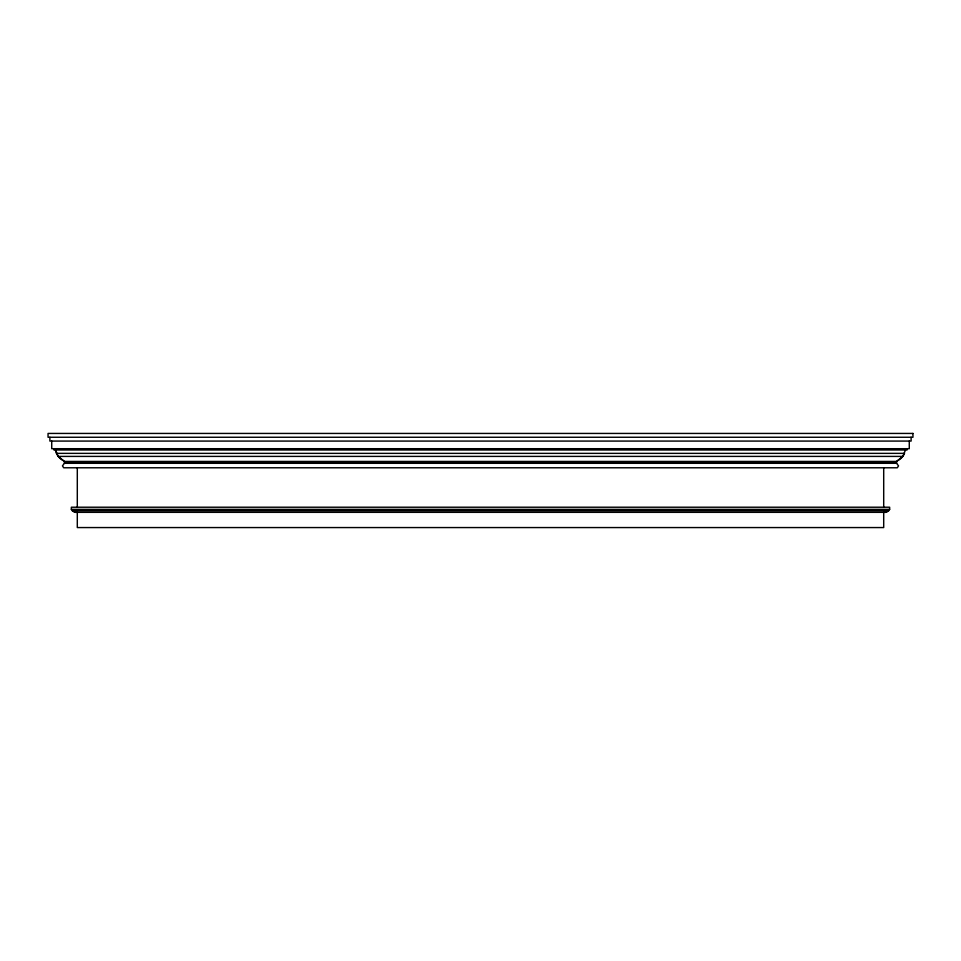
<?xml version="1.0" encoding="UTF-8"?>
<svg xmlns="http://www.w3.org/2000/svg" width="961" height="961" viewBox="0 0 961 961"><rect width="100%" height="100%" fill="white"/><g stroke="black" fill="none" stroke-linecap="round" stroke-linejoin="round"><path stroke-width="1.44" d="M905.514 449.976L902.775 456.403L896.601 461.436L896.601 463.298L898.535 465.857L897.322 467.779L63.678 467.779L62.465 465.857L64.399 463.298L64.399 461.436L58.225 456.403L55.486 449.976A14.427 14.427 0 0 0 63.678 460.787M888.601 510.784L889.646 509.354L889.646 507.216L71.354 507.216L71.354 509.354L72.399 510.784L75.535 512.333L885.465 512.333L888.601 510.784L72.399 510.784M73.841 511.817L77.3 512.297L77.3 527.565L883.7 527.565L883.7 512.297L887.159 511.817M75.535 512.333L77.3 512.297M56.459 453.364L904.541 453.364A14.427 14.427 0 0 1 897.322 460.787M58.225 456.403L902.775 456.403M64.399 461.436L896.601 461.436M64.675 462.373L896.325 462.373M64.399 463.298L896.601 463.298M71.354 509.354L889.646 509.354M883.7 512.297L885.465 512.333M911.112 437.255L911.112 441.075L49.888 441.075L49.888 437.255M909.274 441.075L909.274 448.703L51.726 448.703L51.726 441.075M907.064 448.703L907.064 449.976L53.936 449.976L53.936 448.703M883.7 467.779L883.7 507.216M77.3 467.779L77.3 507.216M912.95 433.435L48.05 433.435L48.05 437.255L912.95 437.255L912.95 433.435"/></g></svg>
